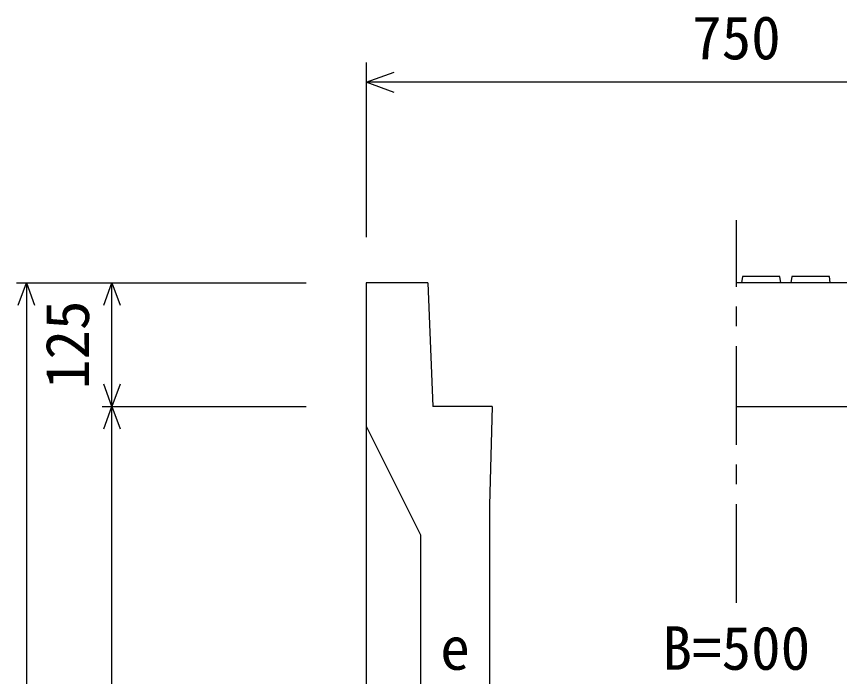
# Model space of a CAD drawing. Units: millimetres, scale not verified. Extents: x -16800 to 16800, y -5940 to 5940.
# Drawn here: x -11636 to -10802, y 2043 to 2711 of the extents above; entities that cross this region are included whole.
import ezdxf
from ezdxf.enums import TextEntityAlignment as Align

# ---------------------------------------------------------------- set-up
doc = ezdxf.new("R2010")
doc.units = ezdxf.units.MM
doc.header["$LTSCALE"] = 20
doc.linetypes.add('CHAIN1', pattern=[8, 5, -1, 1, -1])
for name, color, linetype, lineweight in [('0-0_DIM', 7, 'Continuous', 25), ('0-2_HATCH', 6, 'Continuous', 25), ('0-5_OUTLINE', 3, 'Continuous', 25)]:
    doc.layers.add(name, color=color, linetype=linetype, lineweight=lineweight)
doc.styles.add('ＭＳ ゴシック', font='')
doc.styles.get('ＭＳ ゴシック').set_extended_font_data('MS Gothic')

msp = doc.modelspace()

# ---------------------------------------------------------------- linework, layer by layer
at = {"layer": '0-0_DIM'}
for p, q in [((-11281.6, 2664.79), (-11281.6, 2488.04)), ((-10531.6, 2644.79), (-11281.6, 2644.79)), ((-11635.8, 2441.58), (-11342.46, 2441.58)), ((-11625.8, 2441.58), (-11625.8, 1566.58)), ((-11539.13, 2316.58), (-11539.13, 2441.58)), ((-11549.13, 2316.58), (-11342.46, 2316.58)), ((-11539.13, 1616.58), (-11539.13, 2316.58))]:
    msp.add_line(p, q, dxfattribs=at)
at = {"layer": '0-0_DIM', "linetype": 'CHAIN1'}
msp.add_line((-10906.6, 2117.68), (-10906.6, 2505.29), dxfattribs=at)
at = {"layer": '0-0_DIM'}
for points in [[(-11253.37, 2634.53), (-11281.56, 2644.79), (-11253.37, 2655.05)], [(-11634.01, 2419.03), (-11625.8, 2441.58), (-11617.59, 2419.03)], [(-11547.34, 2419.03), (-11539.13, 2441.58), (-11530.92, 2419.03)], [(-11530.92, 2339.13), (-11539.13, 2316.58), (-11547.34, 2339.13)], [(-11547.34, 2294.03), (-11539.13, 2316.58), (-11530.92, 2294.03)]]:
    msp.add_lwpolyline(points, dxfattribs=at)
at = {"layer": '0-2_HATCH'}
for p, q in [((-10861.6, 2441.58), (-10862.6, 2448.08)), ((-10811.6, 2441.58), (-10812.6, 2448.08))]:
    msp.add_line(p, q, dxfattribs=at)
for points in [[(-10862.6, 2448.08), (-10900.6, 2448.08), (-10901.6, 2441.58)], [(-10812.6, 2448.08), (-10850.6, 2448.08), (-10851.6, 2441.58)]]:
    msp.add_lwpolyline(points, dxfattribs=at)
at = {"layer": '0-5_OUTLINE'}
for p, q in [((-11219.1, 2441.58), (-11281.6, 2441.58)), ((-11281.6, 2441.58), (-11281.6, 1566.58)), ((-11219.1, 2441.58), (-11214.1, 2316.58)), ((-10531.6, 2441.58), (-10906.6, 2441.58)), ((-11154.1, 2316.58), (-11214.1, 2316.58)), ((-11154.1, 2316.58), (-11156.6, 2216.58)), ((-10906.6, 2316.58), (-10706.6, 2316.58)), ((-11156.6, 2216.58), (-11156.6, 1566.58))]:
    msp.add_line(p, q, dxfattribs=at)
msp.add_lwpolyline([(-11281.6, 2296.58), (-11226.6, 2186.58), (-11226.6, 1566.58)], dxfattribs=at)

# ---------------------------------------------------------------- texts
at = {"layer": '0-0_DIM', "style": 'ＭＳ ゴシック'}
for s, p in [('750', (-10951.6, 2654.79)), ('B=500', (-10981.6, 2036.68)), ('e', (-11206.6, 2036.68))]:
    msp.add_text(s, height=43.99, dxfattribs=at).set_placement(p, align=Align.BOTTOM_LEFT)
msp.add_text('125', height=43.99, rotation=90, dxfattribs=at).set_placement((-11549.13, 2334.08), align=Align.BOTTOM_LEFT)

doc.saveas('drawing.dxf')
